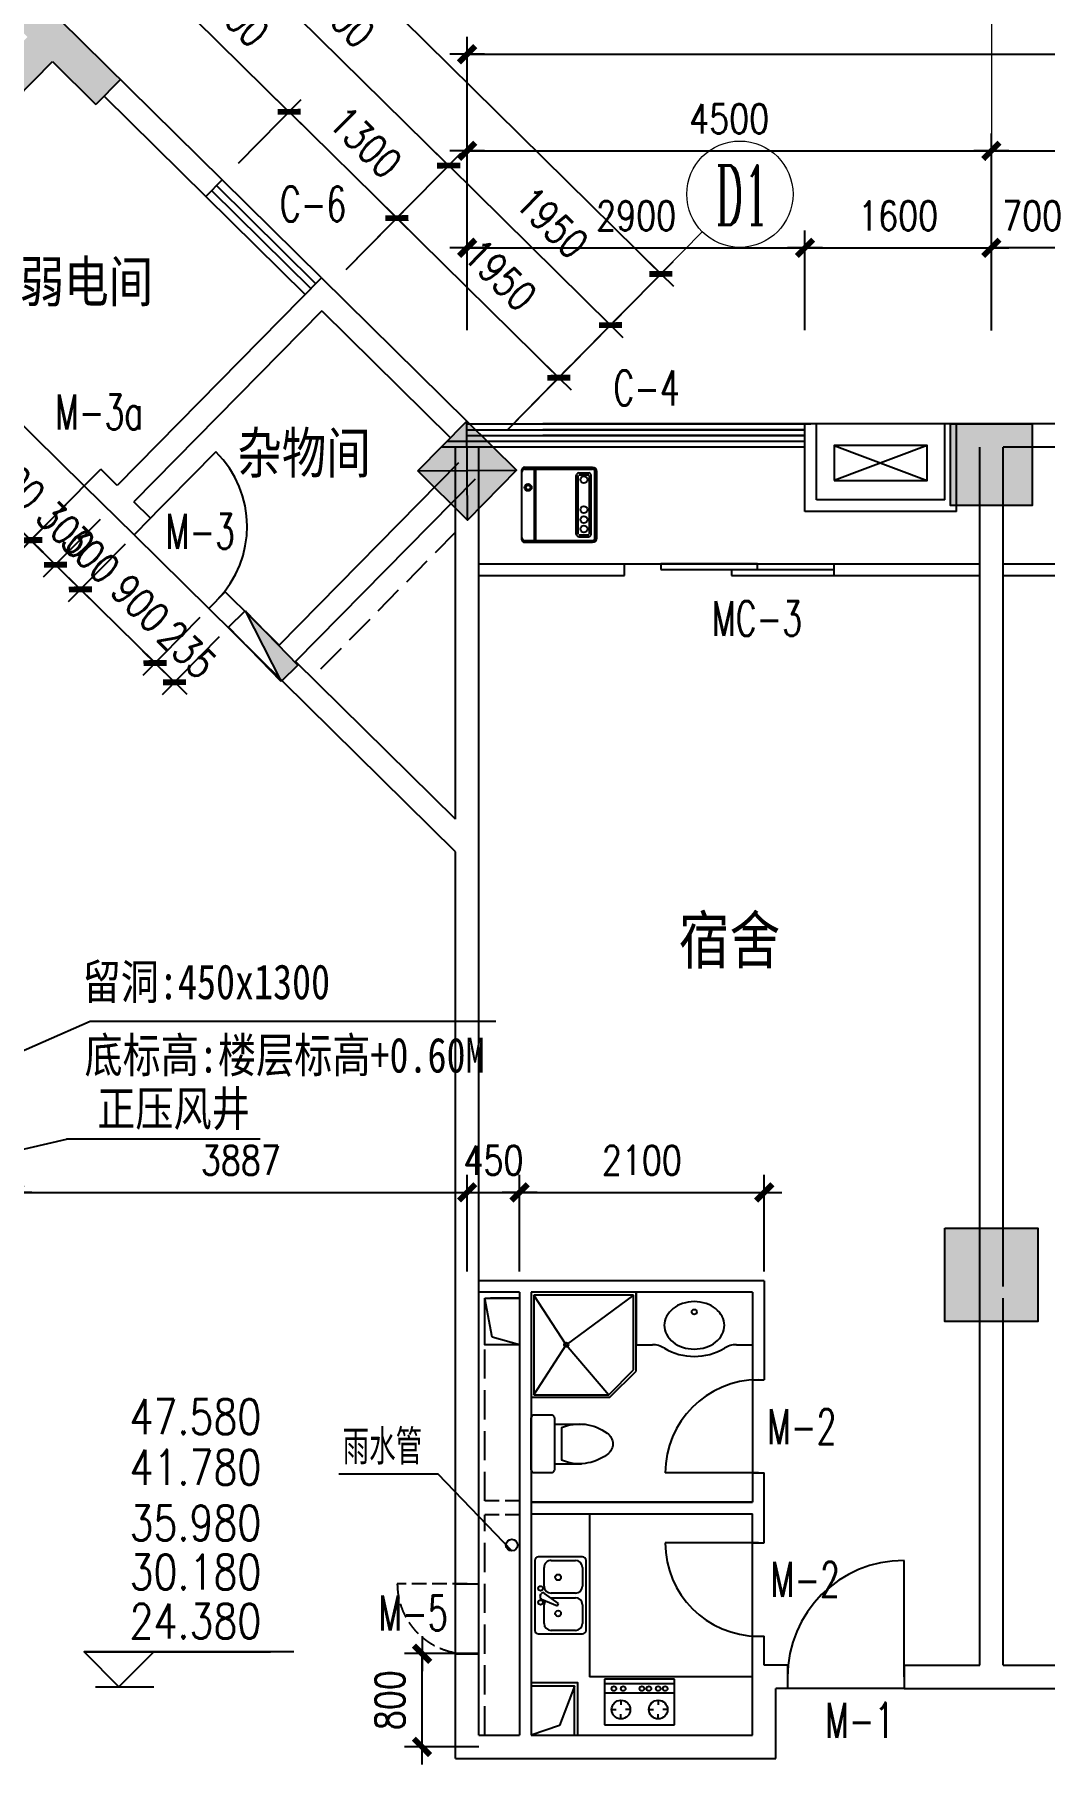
# Model space of a CAD drawing. Extents: x -357449 to -117302, y 127569 to 244935.
# Drawn here: x -326454 to -317784, y 183171 to 198011 of the extents above; entities that cross this region are included whole.
import ezdxf
from ezdxf.enums import TextEntityAlignment as Align

# ---------------------------------------------------------------- set-up
doc = ezdxf.new("R2010")
doc.units = 0
doc.header["$MEASUREMENT"] = 0
doc.linetypes.add('DASH', pattern=[0.35, 0.25, -0.1])
doc.layers.get('0').update_dxf_attribs({"linetype": 'CONTINUOUS'})
doc.layers.get('DEFPOINTS').update_dxf_attribs({"linetype": 'CONTINUOUS'})
for name, color, linetype in [('1', 8, 'CONTINUOUS'), ('2', 4, 'CONTINUOUS'), ('COLUMN', 4, 'CONTINUOUS'), ('DIM', 7, 'CONTINUOUS'), ('EQUIPMENT', 3, 'CONTINUOUS'), ('F', 31, 'CONTINUOUS'), ('JAJU', 8, 'CONTINUOUS'), ('WALL', 1, 'CONTINUOUS'), ('WINDOW', 4, 'CONTINUOUS'), ('WINDOWS', 4, 'CONTINUOUS'), ('剪力墙', 4, 'CONTINUOUS'), ('阳台', 4, 'CONTINUOUS')]:
    doc.layers.add(name, color=color, linetype=linetype)
doc.layers.add('AXIS', color=3, linetype='CONTINUOUS', lineweight=9)
doc.styles.add('_HZTXT', font='txt.shx', dxfattribs={"bigfont": 'fs.shx'})
doc.styles.add('CHINA', font='SimSun.ttf', dxfattribs={"width": 0.85, "height": 150})
doc.styles.add('COMPLEX', font='COMPLEX.shx')
doc.styles.add('DIM_FONT', font='SIMPLEX.shx', dxfattribs={"width": 0.8})
doc.styles.add('FS', font='txt.shx', dxfattribs={"width": 0.66, "height": 150, "bigfont": 'fs.shx'})
doc.styles.add('H1', font='SimSun.ttf')
doc.styles.get("Standard").update_dxf_attribs({"font": 'txt.shx', "width": 0.8, "height": 525, "bigfont": 'h1.shx'})
doc.dimstyles.new('DIMN-200', dxfattribs={"dimtxt": 300, "dimasz": 1, "dimexe": 250, "dimexo": 0, "dimgap": 150, "dimtad": 1, "dimdec": 0, "dimdsep": 46, "dimtxsty": 'DIM_FONT', "dimblk": '_DIMX', "dimcen": 2.5, "dimclrd": 256, "dimclre": 256, "dimclrt": 4, "dimadec": 0, "dimazin": 0, "dimtfac": 1, "dimtdec": 0, "dimtix": 1, "dimtmove": 2, "dimatfit": 3, "dimldrblk": '_DIMX', "dimfxl": 0, "dimtolj": 1, "dimtzin": 0, "dimarcsym": 0})
doc.dimstyles.get("Standard").update_dxf_attribs({"dimtxt": 375, "dimasz": 1, "dimexe": 150, "dimexo": 0, "dimgap": 200, "dimtad": 1, "dimdec": 0, "dimzin": 0, "dimdsep": 46, "dimtxsty": 'DIM_FONT', "dimblk1": '_DIMX', "dimblk2": '_DIMX', "dimsah": 1, "dimcen": 200, "dimclrd": 256, "dimclre": 256, "dimclrt": 4, "dimadec": 0, "dimazin": 0, "dimtfac": 1, "dimtdec": 0, "dimtix": 1, "dimtmove": 2, "dimatfit": 3, "dimldrblk": '_DIMX', "dimfxl": 0, "dimtolj": 1, "dimtzin": 0, "dimarcsym": 0})

# ---------------------------------------------------------------- blocks, each defined once
blk = doc.blocks.new('_DIMX')
blk.add_line((-150, 0), (150, 0))
at = {"const_width": 50}
blk.add_lwpolyline([(-70, -70), (70, 70)], dxfattribs=at)
blk = doc.blocks.new('*D1175')
at = {"linetype": 'ByBlock'}
for p, q in [((-303421, 236808), (-302881, 237356)), ((-301634, 235916), (-302986, 237248)), ((-302068, 235475), (-301528, 236022))]:
    blk.add_line(p, q, dxfattribs=at)
at = {"layer": 'DEFPOINTS', "color": 0, "linetype": 'ByBlock'}
for p in [(-302987, 237249), (-303421, 236808), (-302068, 235475)]:
    blk.add_point(p, dxfattribs=at)
at = {"linetype": 'ByBlock'}
for p, rotation in [((-302987, 237249), 135.4212849043512), ((-301633, 235915), 315.4212849043512)]:
    blk.add_blockref('_DIMX', p, dxfattribs=dict(at, rotation=rotation))
at = {"color": 4, "linetype": 'ByBlock', "insert": (-302117, 236778), "char_height": 250, "attachment_point": 5, "rotation": 315.4213, "style": 'DIM_FONT'}
blk.add_mtext('\\A1;1900', dxfattribs=at)
blk = doc.blocks.new('*D1084')
at = {"linetype": 'ByBlock'}
for p, q in [((-302400, 231576), (-302889, 231079)), ((-302233, 231411), (-302722, 230914)), ((-302784, 231187), (-302785, 231188)), ((-302784, 231186), (-302616, 231021)), ((-302616, 231021), (-302615, 231020))]:
    blk.add_line(p, q, dxfattribs=at)
at = {"layer": 'DEFPOINTS', "color": 0, "linetype": 'ByBlock'}
for p in [(-302400, 231576), (-302233, 231411), (-302616, 231021)]:
    blk.add_point(p, dxfattribs=at)
at = {"linetype": 'ByBlock'}
for p, rotation in [((-302784, 231186), 315.4212849048913), ((-302616, 231021), 135.4212849048913)]:
    blk.add_blockref('_DIMX', p, dxfattribs=dict(at, rotation=rotation))
at = {"color": 4, "linetype": 'ByBlock', "insert": (-302507, 231300), "char_height": 250, "attachment_point": 5, "rotation": 315.4213, "style": 'DIM_FONT'}
blk.add_mtext('\\A1;235', dxfattribs=at)
blk = doc.blocks.new('*D1070')
at = {"linetype": 'ByBlock'}
for p, q in [((-303041, 232207), (-303530, 231711)), ((-303424, 231817), (-302784, 231187)), ((-302400, 231576), (-302889, 231079))]:
    blk.add_line(p, q, dxfattribs=at)
at = {"layer": 'DEFPOINTS', "color": 0, "linetype": 'ByBlock'}
for p in [(-303041, 232207), (-302400, 231576), (-302784, 231186)]:
    blk.add_point(p, dxfattribs=at)
at = {"linetype": 'ByBlock'}
for p, rotation in [((-303425, 231818), 135.4212849000357), ((-302784, 231186), 315.4212849000357)]:
    blk.add_blockref('_DIMX', p, dxfattribs=dict(at, rotation=rotation))
at = {"color": 4, "linetype": 'ByBlock', "insert": (-302911, 231698), "char_height": 250, "attachment_point": 5, "rotation": 315.4213, "style": 'DIM_FONT'}
blk.add_mtext('\\A1;900', dxfattribs=at)
blk = doc.blocks.new('*D1023')
at = {"linetype": 'ByBlock'}
for p, q in [((-303421, 236808), (-302437, 237806)), ((-300264, 235454), (-302542, 237699)), ((-301142, 234562), (-300158, 235560))]:
    blk.add_line(p, q, dxfattribs=at)
at = {"layer": 'DEFPOINTS', "color": 0, "linetype": 'ByBlock'}
for p in [(-302543, 237700), (-303421, 236808), (-301142, 234562)]:
    blk.add_point(p, dxfattribs=at)
at = {"linetype": 'ByBlock'}
for p, rotation in [((-302543, 237700), 135.4212849037997), ((-300263, 235454), 315.4212849037997)]:
    blk.add_blockref('_DIMX', p, dxfattribs=dict(at, rotation=rotation))
at = {"color": 4, "linetype": 'ByBlock', "insert": (-301210, 236772), "char_height": 250, "attachment_point": 5, "rotation": 315.4213, "style": 'DIM_FONT'}
blk.add_mtext('\\A1;3200', dxfattribs=at)
blk = doc.blocks.new('*D1018')
at = {"linetype": 'ByBlock'}
for p, q in [((-303991, 226285), (-303991, 226795)), ((-300104, 225965), (-300104, 226795)), ((-303990, 226645), (-300105, 226645))]:
    blk.add_line(p, q, dxfattribs=at)
at = {"layer": 'DEFPOINTS', "color": 0, "linetype": 'ByBlock'}
for p in [(-300104, 226645), (-303991, 226285), (-300104, 225965)]:
    blk.add_point(p, dxfattribs=at)
at = {"linetype": 'ByBlock', "rotation": 180}
blk.add_blockref('_DIMX', (-303991, 226645), dxfattribs=at)
at = {"linetype": 'ByBlock'}
blk.add_blockref('_DIMX', (-300104, 226645), dxfattribs=at)
at = {"color": 4, "linetype": 'ByBlock', "insert": (-302047, 226920), "char_height": 250, "attachment_point": 5, "style": 'DIM_FONT'}
blk.add_mtext('\\A1;3887', dxfattribs=at)
blk = doc.blocks.new('*D1016')
at = {"linetype": 'ByBlock'}
for p, q in [((-307374, 240704), (-305958, 242141)), ((-298442, 234525), (-306062, 242034)), ((-299753, 233193), (-298336, 234631))]:
    blk.add_line(p, q, dxfattribs=at)
at = {"layer": 'DEFPOINTS', "color": 0, "linetype": 'ByBlock'}
for p in [(-306063, 242035), (-307374, 240704), (-299753, 233193)]:
    blk.add_point(p, dxfattribs=at)
at = {"linetype": 'ByBlock'}
for p, rotation in [((-306063, 242035), 135.4212849043528), ((-298441, 234524), 315.4212849043528)]:
    blk.add_blockref('_DIMX', p, dxfattribs=dict(at, rotation=rotation))
at = {"color": 4, "linetype": 'ByBlock', "insert": (-302059, 238475), "char_height": 250, "attachment_point": 5, "rotation": 315.4213, "style": 'DIM_FONT'}
blk.add_mtext('\\A1;10700', dxfattribs=at)
blk = doc.blocks.new('*D1069')
at = {"linetype": 'ByBlock'}
for p, q in [((-303468, 232628), (-303957, 232132)), ((-303255, 232418), (-303744, 231922)), ((-303853, 232240), (-303854, 232241)), ((-303852, 232239), (-303638, 232029)), ((-303638, 232028), (-303637, 232027))]:
    blk.add_line(p, q, dxfattribs=at)
at = {"layer": 'DEFPOINTS', "color": 0, "linetype": 'ByBlock'}
for p in [(-303468, 232628), (-303255, 232418), (-303638, 232029)]:
    blk.add_point(p, dxfattribs=at)
at = {"linetype": 'ByBlock'}
for p, rotation in [((-303852, 232239), 315.4212849012927), ((-303638, 232029), 135.4212849012927)]:
    blk.add_blockref('_DIMX', p, dxfattribs=dict(at, rotation=rotation))
at = {"color": 4, "linetype": 'ByBlock', "insert": (-303552, 232330), "char_height": 250, "attachment_point": 5, "rotation": 315.4213, "style": 'DIM_FONT'}
blk.add_mtext('\\A1;300', dxfattribs=at)
blk = doc.blocks.new('*D1068')
at = {"linetype": 'ByBlock'}
for p, q in [((-303255, 232418), (-303744, 231922)), ((-303041, 232207), (-303530, 231711)), ((-303639, 232029), (-303640, 232030)), ((-303638, 232029), (-303425, 231818)), ((-303424, 231817), (-303423, 231817))]:
    blk.add_line(p, q, dxfattribs=at)
at = {"layer": 'DEFPOINTS', "color": 0, "linetype": 'ByBlock'}
for p in [(-303255, 232418), (-303041, 232207), (-303425, 231818)]:
    blk.add_point(p, dxfattribs=at)
at = {"linetype": 'ByBlock'}
for p, rotation in [((-303638, 232029), 315.4212848957739), ((-303425, 231818), 135.4212848957739)]:
    blk.add_blockref('_DIMX', p, dxfattribs=dict(at, rotation=rotation))
at = {"color": 4, "linetype": 'ByBlock', "insert": (-303339, 232119), "char_height": 250, "attachment_point": 5, "rotation": 315.4213, "style": 'DIM_FONT'}
blk.add_mtext('\\A1;300', dxfattribs=at)
blk = doc.blocks.new('*D1067')
at = {"linetype": 'ByBlock'}
for p, q in [((-304110, 233260), (-304597, 232765)), ((-304491, 232872), (-303851, 232241)), ((-303468, 232628), (-303956, 232134))]:
    blk.add_line(p, q, dxfattribs=at)
at = {"layer": 'DEFPOINTS', "color": 0, "linetype": 'ByBlock'}
for p in [(-304110, 233260), (-303468, 232628), (-303851, 232241)]:
    blk.add_point(p, dxfattribs=at)
at = {"linetype": 'ByBlock'}
for p, rotation in [((-304492, 232872), 135.4212848961943), ((-303851, 232241), 315.4212848961943)]:
    blk.add_blockref('_DIMX', p, dxfattribs=dict(at, rotation=rotation))
at = {"color": 4, "linetype": 'ByBlock', "insert": (-303978, 232752), "char_height": 250, "attachment_point": 5, "rotation": 315.4213, "style": 'DIM_FONT'}
blk.add_mtext('\\A1;900', dxfattribs=at)
blk = doc.blocks.new('A$C58910DAE')
for p, q in [((0, 600), (0, 0)), ((390, 600), (0, 600)), ((270, 0), (270, 600)), ((350, 0), (350, 600)), ((390, 0), (390, 600)), ((50, 460), (90, 460)), ((130, 540), (130, 500)), ((210, 460), (170, 460)), ((130, 380), (130, 420)), ((130, 220), (130, 180)), ((0, 0), (390, 0)), ((50, 140), (90, 140)), ((130, 60), (130, 100)), ((210, 140), (170, 140))]:
    blk.add_line(p, q)
for centre, radius in [((130, 460), 80), ((310, 520), 20), ((310, 440), 20), ((310, 280), 20), ((130, 140), 80), ((310, 220), 20), ((310, 140), 20), ((310, 80), 20)]:
    blk.add_circle(centre, radius)
blk = doc.blocks.new('*D1011')
at = {"linetype": 'ByBlock'}
for p, q in [((-300104, 234042), (-300104, 236559)), ((-251004, 234039), (-251004, 236559)), ((-300103, 236409), (-251005, 236409))]:
    blk.add_line(p, q, dxfattribs=at)
at = {"layer": 'DEFPOINTS', "color": 0, "linetype": 'ByBlock'}
for p in [(-251004, 236409), (-300104, 234042), (-251004, 234039)]:
    blk.add_point(p, dxfattribs=at)
at = {"linetype": 'ByBlock', "rotation": 180}
blk.add_blockref('_DIMX', (-300104, 236409), dxfattribs=at)
at = {"linetype": 'ByBlock'}
blk.add_blockref('_DIMX', (-251004, 236409), dxfattribs=at)
at = {"color": 4, "linetype": 'ByBlock', "insert": (-275554, 236684), "char_height": 250, "attachment_point": 5, "style": 'DIM_FONT'}
blk.add_mtext('\\A1;49100', dxfattribs=at)
blk = doc.blocks.new('*D1174')
at = {"linetype": 'ByBlock'}
for p, q in [((-302068, 235475), (-301528, 236022)), ((-300708, 235004), (-301633, 235915)), ((-301142, 234562), (-300602, 235110))]:
    blk.add_line(p, q, dxfattribs=at)
at = {"layer": 'DEFPOINTS', "color": 0, "linetype": 'ByBlock'}
for p in [(-301633, 235915), (-302068, 235475), (-301142, 234562)]:
    blk.add_point(p, dxfattribs=at)
at = {"linetype": 'ByBlock'}
for p, rotation in [((-301633, 235915), 135.4212849043498), ((-300707, 235003), 315.4212849043498)]:
    blk.add_blockref('_DIMX', p, dxfattribs=dict(at, rotation=rotation))
at = {"color": 4, "linetype": 'ByBlock', "insert": (-300977, 235655), "char_height": 250, "attachment_point": 5, "rotation": 315.4213, "style": 'DIM_FONT'}
blk.add_mtext('\\A1;1300', dxfattribs=at)
blk = doc.blocks.new('*D1113')
at = {"linetype": 'ByBlock'}
for p, q in [((-295604, 234042), (-295604, 235730)), ((-291104, 234042), (-291104, 235730)), ((-295603, 235580), (-291105, 235580))]:
    blk.add_line(p, q, dxfattribs=at)
at = {"layer": 'DEFPOINTS', "color": 0, "linetype": 'ByBlock'}
for p in [(-291104, 235580), (-295604, 234042), (-291104, 234042)]:
    blk.add_point(p, dxfattribs=at)
at = {"linetype": 'ByBlock', "rotation": 180}
blk.add_blockref('_DIMX', (-295604, 235580), dxfattribs=at)
at = {"linetype": 'ByBlock'}
blk.add_blockref('_DIMX', (-291104, 235580), dxfattribs=at)
at = {"color": 4, "linetype": 'ByBlock', "insert": (-293354, 235855), "char_height": 250, "attachment_point": 5, "style": 'DIM_FONT'}
blk.add_mtext('\\A1;4500', dxfattribs=at)
blk = doc.blocks.new('*D1025')
at = {"linetype": 'ByBlock'}
for p, q in [((-300104, 234129), (-300104, 235730)), ((-295604, 234039), (-295604, 235730)), ((-300103, 235580), (-295605, 235580))]:
    blk.add_line(p, q, dxfattribs=at)
at = {"layer": 'DEFPOINTS', "color": 0, "linetype": 'ByBlock'}
for p in [(-295604, 235580), (-300104, 234129), (-295604, 234039)]:
    blk.add_point(p, dxfattribs=at)
at = {"linetype": 'ByBlock', "rotation": 180}
blk.add_blockref('_DIMX', (-300104, 235580), dxfattribs=at)
at = {"linetype": 'ByBlock'}
blk.add_blockref('_DIMX', (-295604, 235580), dxfattribs=at)
at = {"color": 4, "linetype": 'ByBlock', "insert": (-297854, 235855), "char_height": 250, "attachment_point": 5, "style": 'DIM_FONT'}
blk.add_mtext('\\A1;4500', dxfattribs=at)
blk = doc.blocks.new('*D1020')
at = {"linetype": 'ByBlock'}
for p, q in [((-301142, 234562), (-300158, 235560)), ((-300263, 235453), (-298875, 234086)), ((-299753, 233193), (-298769, 234192))]:
    blk.add_line(p, q, dxfattribs=at)
at = {"layer": 'DEFPOINTS', "color": 0, "linetype": 'ByBlock'}
for p in [(-301142, 234562), (-298874, 234085), (-299753, 233193)]:
    blk.add_point(p, dxfattribs=at)
at = {"linetype": 'ByBlock'}
for p, rotation in [((-300263, 235454), 135.4212849052636), ((-298874, 234085), 315.4212849052636)]:
    blk.add_blockref('_DIMX', p, dxfattribs=dict(at, rotation=rotation))
at = {"color": 4, "linetype": 'ByBlock', "insert": (-299376, 234965), "char_height": 250, "attachment_point": 5, "rotation": 315.4213, "style": 'DIM_FONT'}
blk.add_mtext('\\A1;1950', dxfattribs=at)
blk = doc.blocks.new('*D1131')
at = {"linetype": 'ByBlock'}
for p, q in [((-299654, 225965), (-299654, 226795)), ((-297554, 225965), (-297554, 226795)), ((-299653, 226645), (-297555, 226645))]:
    blk.add_line(p, q, dxfattribs=at)
at = {"layer": 'DEFPOINTS', "color": 0, "linetype": 'ByBlock'}
for p in [(-297554, 226645), (-299654, 225965), (-297554, 225965)]:
    blk.add_point(p, dxfattribs=at)
at = {"linetype": 'ByBlock', "rotation": 180}
blk.add_blockref('_DIMX', (-299654, 226645), dxfattribs=at)
at = {"linetype": 'ByBlock'}
blk.add_blockref('_DIMX', (-297554, 226645), dxfattribs=at)
at = {"color": 4, "linetype": 'ByBlock', "insert": (-298604, 226920), "char_height": 250, "attachment_point": 5, "style": 'DIM_FONT'}
blk.add_mtext('\\A1;2100', dxfattribs=at)
blk = doc.blocks.new('A$C6F837C5C')
at = {"layer": '1'}
blk.add_lwpolyline([(259, 407, 0.078966), (157, 391, 0.088152), (76, 347, 0.105269), (19, 279, 0.121685), (0, 203, 0.121685), (19, 128, 0.105269), (76, 60, 0.088152), (157, 16, 0.078966), (259, 0, 0.078966), (360, 16, 0.088152), (441, 60, 0.105269), (498, 128, 0.121685), (517, 203, 0.121685), (498, 279, 0.105269), (441, 347, 0.088152), (360, 391, 0.078966)], format="xyb", close=True, dxfattribs=at)
blk.add_circle((259, 88), 22, dxfattribs=at)
blk = doc.blocks.new('*D1132')
at = {"linetype": 'ByBlock'}
for p, q in [((-300104, 225965), (-300104, 226795)), ((-299654, 225965), (-299654, 226795)), ((-300105, 226645), (-300106, 226645)), ((-300104, 226645), (-299654, 226645)), ((-299653, 226645), (-299652, 226645))]:
    blk.add_line(p, q, dxfattribs=at)
at = {"layer": 'DEFPOINTS', "color": 0, "linetype": 'ByBlock'}
for p in [(-299654, 226645), (-300104, 225965), (-299654, 225965)]:
    blk.add_point(p, dxfattribs=at)
at = {"linetype": 'ByBlock'}
blk.add_blockref('_DIMX', (-300104, 226645), dxfattribs=at)
at = {"linetype": 'ByBlock', "rotation": 180}
blk.add_blockref('_DIMX', (-299654, 226645), dxfattribs=at)
at = {"color": 4, "linetype": 'ByBlock', "insert": (-299879, 226920), "char_height": 250, "attachment_point": 5, "style": 'DIM_FONT'}
blk.add_mtext('\\A1;450', dxfattribs=at)
blk = doc.blocks.new('A$C13156595')
for p, q in [((900, 900), (0, 900)), ((0, 900), (0, 0)), ((900, 225), (900, 900)), ((877, 877), (22, 877)), ((22, 877), (22, 22)), ((300, 450), (22, 877)), ((877, 877), (300, 450)), ((877, 234), (877, 877)), ((22, 22), (300, 450)), ((300, 450), (666, 22)), ((666, 22), (877, 234)), ((675, 0), (900, 225)), ((0, 0), (675, 0)), ((22, 22), (666, 22))]:
    blk.add_line(p, q)
blk.add_circle((300, 450), 18.7)
blk = doc.blocks.new('A$C571F03B5')
for p, q in [((0, 470), (0, 30)), ((170, 500), (30, 500)), ((200, 30), (200, 470)), ((200, 420), (430, 420)), ((260, 110), (260, 390)), ((30, 0), (170, 0)), ((200, 80), (430, 80))]:
    blk.add_line(p, q)
for centre, radius, start, end in [((30, 470), 30, 90, 180), ((170, 470), 30, 0, 90), ((413, 23), 398, 53.3619, 112.5495), ((590, 250), 110, 303.4509, 56.5491), ((413, 477), 398, 247.4505, 306.6381), ((30, 30), 30, 180, 270), ((170, 30), 30, 270, 0)]:
    blk.add_arc(centre, radius, start, end)
at = {"style": 'DIM_FONT', "text_generation_flag": 4, "width": 0.8, "flags": 9}
for tag in ['YSIZE', 'XSIZE']:
    blk.add_attdef(tag, (0, 250), '', height=0.5, rotation=90, dxfattribs=at)
blk = doc.blocks.new('A$C54757736')
for p, q in [((0, 410), (0, 30)), ((630, 440), (30, 440)), ((30, 90), (30, 300)), ((90, 360), (250, 360)), ((299, 382), (241, 246)), ((259, 236), (347, 355)), ((310, 299), (310, 90)), ((328, 393), (342, 385)), ((350, 90), (350, 300)), ((410, 360), (570, 360)), ((630, 300), (630, 90)), ((660, 30), (660, 410)), ((241, 246), (259, 236)), ((250, 30), (90, 30)), ((570, 30), (410, 30)), ((30, 0), (630, 0))]:
    blk.add_line(p, q)
for centre, radius in [((270, 390), 20), ((390, 390), 20), ((175, 240), 25), ((485, 240), 25)]:
    blk.add_circle(centre, radius)
for centre, radius, start, end in [((30, 410), 30, 90, 180), ((90, 300), 60, 90, 180), ((250, 300), 60, 56.607, 90), ((318, 375), 20, 60, 159.4623), ((332, 367), 20, 320.5377, 60), ((410, 300), 60, 90, 180), ((570, 300), 60, 360, 90), ((630, 410), 30, 360, 90), ((30, 30), 30, 180, 270), ((90, 90), 60, 180, 270), ((250, 90), 60, 270, 360), ((410, 90), 60, 180, 270), ((570, 90), 60, 270, 360), ((630, 30), 30, 270, 360)]:
    blk.add_arc(centre, radius, start, end)
blk = doc.blocks.new('*D1026')
at = {"linetype": 'ByBlock'}
for p, q in [((-300104, 234042), (-300104, 234898)), ((-297204, 234042), (-297204, 234898)), ((-300103, 234748), (-297205, 234748))]:
    blk.add_line(p, q, dxfattribs=at)
at = {"layer": 'DEFPOINTS', "color": 0, "linetype": 'ByBlock'}
for p in [(-297204, 234748), (-300104, 234042), (-297204, 234042)]:
    blk.add_point(p, dxfattribs=at)
at = {"linetype": 'ByBlock', "rotation": 180}
blk.add_blockref('_DIMX', (-300104, 234748), dxfattribs=at)
at = {"linetype": 'ByBlock'}
blk.add_blockref('_DIMX', (-297204, 234748), dxfattribs=at)
at = {"color": 4, "linetype": 'ByBlock', "insert": (-298654, 235023), "char_height": 250, "attachment_point": 5, "style": 'DIM_FONT'}
blk.add_mtext('\\A1;2900', dxfattribs=at)
blk = doc.blocks.new('A$C5E2968BE')
for p, q in [((0, 606), (0, 38)), ((16, 606), (16, 38)), ((622, 643), (38, 643)), ((622, 627), (38, 627)), ((155, 595), (70, 595)), ((525, 627), (525, 16)), ((536, 627), (536, 16)), ((643, 622), (643, 21)), ((48, 573), (48, 70)), ((64, 573), (64, 70)), ((155, 579), (70, 579)), ((161, 573), (161, 70)), ((177, 573), (177, 70)), ((622, 16), (38, 16)), ((622, 0), (38, 0)), ((155, 64), (70, 64)), ((155, 48), (70, 48))]:
    blk.add_line(p, q)
for centre, radius in [((111, 529), 30), ((111, 449), 30), ((111, 364), 30), ((590, 173), 30), ((590, 173), 19.3), ((111, 106), 30)]:
    blk.add_circle(centre, radius)
for centre, radius, start, end in [((38, 606), 37.5, 90, 180), ((38, 606), 21.4, 90, 180), ((70, 573), 21.4, 90, 180), ((155, 573), 21.4, 0, 90), ((622, 622), 21.4, 0, 90), ((622, 606), 21.4, 0, 90), ((38, 38), 37.5, 180, 270), ((38, 38), 21.4, 180, 270), ((70, 70), 21.4, 180, 270), ((155, 70), 21.4, 270, 0), ((622, 38), 21.4, 270, 0), ((622, 21), 21.4, 270, 0)]:
    blk.add_arc(centre, radius, start, end)
blk = doc.blocks.new('*D1019')
at = {"linetype": 'ByBlock'}
for p, q in [((-301142, 234562), (-300602, 235110)), ((-299319, 233635), (-300707, 235002)), ((-299753, 233193), (-299213, 233741))]:
    blk.add_line(p, q, dxfattribs=at)
at = {"layer": 'DEFPOINTS', "color": 0, "linetype": 'ByBlock'}
for p in [(-300707, 235003), (-301142, 234562), (-299753, 233193)]:
    blk.add_point(p, dxfattribs=at)
at = {"linetype": 'ByBlock'}
for p, rotation in [((-300707, 235003), 135.4212849047218), ((-299318, 233634), 315.4212849047218)]:
    blk.add_blockref('_DIMX', p, dxfattribs=dict(at, rotation=rotation))
at = {"color": 4, "linetype": 'ByBlock', "insert": (-299820, 234515), "char_height": 250, "attachment_point": 5, "rotation": 315.4213, "style": 'DIM_FONT'}
blk.add_mtext('\\A1;1950', dxfattribs=at)
blk = doc.blocks.new('*D1027')
at = {"linetype": 'ByBlock'}
for p, q in [((-295604, 234042), (-295604, 234898)), ((-294904, 234042), (-294904, 234898)), ((-295605, 234748), (-295606, 234748)), ((-294904, 234748), (-295604, 234748)), ((-294903, 234748), (-294902, 234748))]:
    blk.add_line(p, q, dxfattribs=at)
at = {"layer": 'DEFPOINTS', "color": 0, "linetype": 'ByBlock'}
for p in [(-295604, 234748), (-295604, 234042), (-294904, 234042)]:
    blk.add_point(p, dxfattribs=at)
at = {"linetype": 'ByBlock'}
blk.add_blockref('_DIMX', (-295604, 234748), dxfattribs=at)
at = {"linetype": 'ByBlock', "rotation": 180}
blk.add_blockref('_DIMX', (-294904, 234748), dxfattribs=at)
at = {"color": 4, "linetype": 'ByBlock', "insert": (-295254, 235023), "char_height": 250, "attachment_point": 5, "style": 'DIM_FONT'}
blk.add_mtext('\\A1;700', dxfattribs=at)
blk = doc.blocks.new('*D1024')
at = {"linetype": 'ByBlock'}
for p, q in [((-297204, 234042), (-297204, 234898)), ((-295604, 234042), (-295604, 234898)), ((-297203, 234748), (-295605, 234748))]:
    blk.add_line(p, q, dxfattribs=at)
at = {"layer": 'DEFPOINTS', "color": 0, "linetype": 'ByBlock'}
for p in [(-295604, 234748), (-297204, 234042), (-295604, 234042)]:
    blk.add_point(p, dxfattribs=at)
at = {"linetype": 'ByBlock', "rotation": 180}
blk.add_blockref('_DIMX', (-297204, 234748), dxfattribs=at)
at = {"linetype": 'ByBlock'}
blk.add_blockref('_DIMX', (-295604, 234748), dxfattribs=at)
at = {"color": 4, "linetype": 'ByBlock', "insert": (-296404, 235023), "char_height": 250, "attachment_point": 5, "style": 'DIM_FONT'}
blk.add_mtext('\\A1;1600', dxfattribs=at)
blk = doc.blocks.new('A$C7A4B52A7')
at = {"layer": '1'}
for p, q in [((6379, 13133), (6523, 13272)), ((6523, 13272), (6976, 12806)), ((6523, 13272), (6832, 12666)), ((6832, 12666), (6379, 13133)), ((6976, 12806), (6832, 12666))]:
    blk.add_line(p, q, dxfattribs=at)
blk.add_solid([(6524, 13269), (6974, 12806), (6832, 12671)], dxfattribs=at)
blk = doc.blocks.new('*D1252')
at = {"linetype": 'ByBlock'}
for p, q in [((-311216, 222292), (-311854, 222292)), ((-311704, 222293), (-311704, 222294)), ((-311704, 221492), (-311704, 222292)), ((-311216, 221492), (-311854, 221492)), ((-311704, 221491), (-311704, 221490))]:
    blk.add_line(p, q, dxfattribs=at)
at = {"layer": 'DEFPOINTS', "color": 0, "linetype": 'ByBlock'}
for p in [(-311704, 222292), (-311216, 222292), (-311216, 221492)]:
    blk.add_point(p, dxfattribs=at)
at = {"linetype": 'ByBlock'}
for p, rotation in [((-311704, 222292), 270), ((-311704, 221492), 90)]:
    blk.add_blockref('_DIMX', p, dxfattribs=dict(at, rotation=rotation))
at = {"color": 4, "linetype": 'ByBlock', "insert": (-311979, 221892), "char_height": 250, "attachment_point": 5, "rotation": 90, "style": 'DIM_FONT'}
blk.add_mtext('\\A1;800', dxfattribs=at)

msp = doc.modelspace()

# ---------------------------------------------------------------- hatches: boundary and pattern name
at = {"layer": 'COLUMN'}
for points in [[(-326300.79, 197780.49), (-325926.84, 197411.99), (-325716.28, 197625.68), (-326677.86, 198573.23), (-326888.43, 198359.54), (-326514.48, 197991.05), (-327707.69, 196780.16), (-327494, 196569.6)], [(-322742.48, 194695.3), (-323163.61, 194267.92), (-322736.24, 193846.79), (-322315.11, 194274.16)], [(-318639.36, 186971.04), (-317839.36, 186971.04), (-317839.36, 187771.04), (-318639.36, 187771.04)]]:
    msp.add_hatch(color=256, dxfattribs=at).paths.add_polyline_path(points)
h = msp.add_hatch(color=256, dxfattribs=at)
h.paths.add_polyline_path([(-318239.36, 194671.04), (-318589.36, 194671.04), (-318589.36, 194321.04), (-318239.36, 194321.04)])
h.paths.add_polyline_path([(-317889.36, 194671.04), (-318239.36, 194671.04), (-318239.36, 194321.04), (-317889.36, 194321.04)])
h.paths.add_polyline_path([(-318239.36, 194321.04), (-318589.36, 194321.04), (-318589.36, 193971.04), (-318239.36, 193971.04)])
h.paths.add_polyline_path([(-317889.36, 194321.04), (-318239.36, 194321.04), (-318239.36, 193971.04), (-317889.36, 193971.04)])

# ---------------------------------------------------------------- linework, layer by layer
at = {"layer": '1'}
for p, q in [((-319589.36, 194486.94), (-318789.36, 194186.94)), ((-318789.36, 194486.94), (-319589.36, 194186.94)), ((-321289.36, 187221.04), (-321289.36, 186771.04)), ((-321289.36, 186771.04), (-321149.91, 186771.04)), ((-320428.8, 186771.04), (-320289.36, 186771.04)), ((-321689.36, 185321.04), (-321689.36, 183921.04)), ((-322839.36, 184721.04), (-322639.36, 184721.04)), ((-322839.36, 184121.04), (-322639.36, 184121.04)), ((-320289.36, 183921.04), (-321689.36, 183921.04)), ((-321819.36, 183841.04), (-321947.2, 183505.49)), ((-321947.2, 183505.49), (-322189.36, 183421.04))]:
    msp.add_line(p, q, dxfattribs=at)
msp.add_lwpolyline([(-319589.36, 194186.94), (-318789.36, 194186.94), (-318789.36, 194486.94), (-319589.36, 194486.94)], close=True, dxfattribs=at)
for points in [[(-321789.36, 183421.04), (-321789.36, 183421.04), (-321789.36, 183871.04), (-322189.36, 183871.04)], [(-321819.36, 183421.04), (-321819.36, 183841.04), (-322189.36, 183841.04)]]:
    msp.add_lwpolyline(points, dxfattribs=at)
for centre, radius, start, end in [((-321149.91, 186571.04), 200, 58.997281, 90), ((-320789.36, 187171.04), 500, 238.997281, 301.002719), ((-320428.8, 186571.04), 200, 90, 121.002719)]:
    msp.add_arc(centre, radius, start, end, dxfattribs=at)
at = {"layer": 'AXIS'}
for p, q in [((-318239.36, 198285.16), (-318239.36, 195472.92)), ((-322388.41, 194627.19), (-320720.76, 196319.55))]:
    msp.add_line(p, q, dxfattribs=at)
msp.add_circle((-320398.32, 196641.99), 456, dxfattribs=at)
at = {"layer": 'COLUMN'}
for p, q in [((-324897.28, 194431.96), (-325528.98, 193790.9)), ((-326588.05, 193570.97), (-325956.35, 194212.03)), ((-328520.05, 188433.46), (-325977, 189547.98)), ((-325977, 189547.98), (-322494.87, 189547.98))]:
    msp.add_line(p, q, dxfattribs=at)
msp.add_lwpolyline([(-323163.61, 194267.92), (-322742.48, 194695.3), (-322315.11, 194274.16), (-322736.24, 193846.79), (-323163.61, 194267.92)], dxfattribs=at)
for points in [[(-318589.36, 194671.04), (-317889.36, 194671.04), (-317889.36, 193971.04), (-318589.36, 193971.04)], [(-318639.36, 187771.04), (-317839.36, 187771.04), (-317839.36, 186971.04), (-318639.36, 186971.04)]]:
    msp.add_lwpolyline(points, close=True, dxfattribs=at)
msp.add_arc((-325528.98, 193790.9), 900, 315.421285, 45.421285, dxfattribs=at)
at = {"layer": 'DIM'}
msp.add_circle((-322356.33, 185052.45), 50, dxfattribs=at)
at = {"layer": 'JAJU', "color": 8}
for p, q in [((-319839.36, 194471.04), (-322963.46, 194471.04)), ((-319839.36, 194521.04), (-322914.19, 194521.04))]:
    msp.add_line(p, q, dxfattribs=at)
at = {"layer": 'WALL'}
for p, q in [((-330150.26, 201994.94), (-324843.72, 196765.87)), ((-327494, 196569.6), (-326300.79, 197780.49)), ((-326300.79, 197780.49), (-325926.84, 197411.99)), ((-325716.28, 197625.68), (-325926.84, 197411.99)), ((-325856.65, 197483.22), (-324984.1, 196623.41)), ((-324843.72, 196765.87), (-324984.1, 196623.41)), ((-323988.98, 195923.6), (-325743.7, 194142.88)), ((-323988.98, 195923.6), (-322742.48, 194695.3)), ((-323986.9, 195640.77), (-325601.24, 194002.51)), ((-323986.9, 195640.77), (-322882.86, 194552.84)), ((-319739.36, 194671.04), (-319839.36, 194671.04)), ((-319839.36, 193921.04), (-319839.36, 194671.04)), ((-319739.36, 194021.04), (-319739.36, 194671.04)), ((-317539.36, 194671.04), (-318639.36, 194671.04)), ((-318639.36, 194021.04), (-318639.36, 194671.04)), ((-318589.36, 194171.04), (-318589.36, 194671.04)), ((-318539.36, 193921.04), (-318539.36, 194671.04)), ((-322839.36, 191280.94), (-322839.36, 194471.04)), ((-322639.36, 184021.04), (-322639.36, 194471.04)), ((-322639.36, 187271.04), (-322639.36, 194471.04)), ((-318339.36, 184021.04), (-318339.36, 194471.04)), ((-318339.36, 184021.04), (-318339.36, 194471.04)), ((-318139.36, 187271.04), (-318139.36, 194471.04)), ((-318139.36, 187271.04), (-318139.36, 194471.04)), ((-317539.36, 194471.04), (-318139.36, 194471.04)), ((-326026.54, 194140.8), (-325886.16, 194283.26)), ((-325743.7, 194142.88), (-325886.16, 194283.26)), ((-324354.74, 192774.2), (-322810.59, 194341.23)), ((-325599.16, 193719.67), (-326026.54, 194140.8)), ((-324212.29, 192633.82), (-322668.13, 194200.85)), ((-325458.79, 193862.13), (-325601.24, 194002.51)), ((-318639.36, 194021.04), (-319739.36, 194021.04)), ((-325599.16, 193719.67), (-325458.79, 193862.13)), ((-318539.36, 193921.04), (-319839.36, 193921.04)), ((-324958.11, 193087.97), (-324817.73, 193230.43)), ((-324354.74, 192774.2), (-324817.73, 193230.43)), ((-322839.36, 191000.15), (-324958.11, 193087.97)), ((-322839.36, 191280.94), (-324212.29, 192633.82)), ((-322839.36, 183221.04), (-322839.36, 191000.15)), ((-320189.36, 187321.04), (-322639.36, 187321.04)), ((-320189.36, 187321.04), (-320189.36, 186471.04)), ((-322639.36, 185421.04), (-322639.36, 187221.04)), ((-322289.36, 187221.04), (-322639.36, 187221.04)), ((-322289.36, 187221.04), (-322289.36, 183421.04)), ((-322189.36, 187221.04), (-322189.36, 183421.04)), ((-320289.36, 187221.04), (-322189.36, 187221.04)), ((-320289.36, 187221.04), (-320289.36, 186471.04)), ((-318139.36, 184021.04), (-318139.36, 187171.04)), ((-320289.36, 186471.04), (-320189.36, 186471.04)), ((-320289.36, 185671.04), (-320289.36, 185421.04)), ((-320289.36, 185671.04), (-320189.36, 185671.04)), ((-320189.36, 185071.04), (-320189.36, 185671.04)), ((-322189.36, 185421.04), (-320289.36, 185421.04)), ((-320289.36, 185421.04), (-322189.36, 185421.04)), ((-322639.36, 183421.04), (-322639.36, 185321.04)), ((-322189.36, 185321.04), (-320289.36, 185321.04)), ((-320289.36, 185071.04), (-320289.36, 185321.04)), ((-320289.36, 185071.04), (-320189.36, 185071.04)), ((-320289.36, 183421.04), (-320289.36, 184271.04)), ((-320289.36, 184271.04), (-320189.36, 184271.04)), ((-320189.36, 184021.04), (-320189.36, 184271.04)), ((-319989.36, 184021.04), (-320189.36, 184021.04)), ((-319989.36, 184021.04), (-319989.36, 183821.04)), ((-318989.36, 184021.04), (-318989.36, 183821.04)), ((-318989.36, 184021.04), (-318339.36, 184021.04)), ((-318139.36, 184021.04), (-317489.36, 184021.04)), ((-320089.36, 183221.04), (-320089.36, 183821.04)), ((-319989.36, 183821.04), (-320089.36, 183821.04)), ((-318989.36, 183821.04), (-317489.36, 183821.04)), ((-322639.36, 183421.04), (-322289.36, 183421.04)), ((-322189.36, 183421.04), (-320289.36, 183421.04)), ((-322839.36, 183221.04), (-320089.36, 183221.04))]:
    msp.add_line(p, q, dxfattribs=at)
at = {"layer": 'WINDOW'}
for p, q in [((-324934.97, 196673.27), (-324080.23, 195831)), ((-324038.11, 195873.74), (-324892.86, 196716.01)), ((-323988.98, 195923.6), (-324843.72, 196765.87)), ((-324984.1, 196623.41), (-324129.36, 195781.14)), ((-326026.54, 194140.8), (-326667.6, 194772.5)), ((-325599.16, 193719.67), (-324958.11, 193087.97)), ((-321389.36, 193471.04), (-319589.36, 193471.04)), ((-322987.6, 185662.21), (-323840.18, 185662.21)), ((-322356.33, 185002.45), (-322987.6, 185662.21))]:
    msp.add_line(p, q, dxfattribs=at)
at = {"layer": 'WINDOWS'}
for p, q in [((-322745.88, 194671.04), (-319789.36, 194671.04)), ((-322745.88, 194621.04), (-319839.36, 194621.04)), ((-322745.88, 194571.04), (-319839.36, 194571.04)), ((-322736.24, 193846.79), (-322742.48, 194695.3)), ((-319839.36, 194671.04), (-322089.36, 194671.04)), ((-319839.36, 194621.04), (-322089.36, 194621.04)), ((-319839.36, 194571.04), (-322089.36, 194571.04)), ((-318639.36, 194671.04), (-319739.36, 194671.04)), ((-323163.61, 194267.92), (-322315.11, 194274.16)), ((-322639.36, 193471.04), (-321389.36, 193471.04)), ((-322639.36, 193371.04), (-321389.36, 193371.04)), ((-321389.36, 193371.04), (-321389.36, 193471.04)), ((-319589.36, 193371.04), (-319589.36, 193471.04)), ((-319589.36, 193471.04), (-318339.36, 193471.04)), ((-319589.36, 193371.04), (-318339.36, 193371.04)), ((-318139.36, 193471.04), (-316889.36, 193471.04)), ((-318139.36, 193371.04), (-316889.36, 193371.04)), ((-327569.76, 188214.81), (-326178.62, 188535.98)), ((-324517.88, 188535.98), (-326178.62, 188535.98)), ((-322526.26, 186836.76), (-322589.36, 187171.04)), ((-322289.36, 186771.04), (-322526.26, 186836.76)), ((-320289.36, 186471.04), (-320289.36, 185671.04)), ((-320239.36, 185671.04), (-321039.36, 185671.04)), ((-320239.36, 185071.04), (-321039.36, 185071.04)), ((-320289.36, 184271.04), (-320289.36, 185071.04)), ((-318989.36, 183921.04), (-318989.36, 184921.04)), ((-318989.36, 183821.04), (-319989.36, 183821.04))]:
    msp.add_line(p, q, dxfattribs=at)
for points in [[(-321077.03, 193422.31), (-320246.9, 193422.31), (-320246.9, 193471.04), (-321077.03, 193471.04)], [(-320469.05, 193371.04), (-319589.36, 193371.04), (-319589.36, 193419.78), (-320469.05, 193419.78)], [(-322589.36, 187171.04), (-322289.36, 187171.04), (-322289.36, 186771.04), (-322589.36, 186771.04)]]:
    msp.add_lwpolyline(points, close=True, dxfattribs=at)
for centre, radius, start, end in [((-320239.36, 185671.04), 800, 90, 180), ((-320239.36, 185071.04), 800, 180, 270), ((-318989.36, 183921.04), 1000, 90, 180)]:
    msp.add_arc(centre, radius, start, end, dxfattribs=at)
at = {"layer": '剪力墙'}
for p, q in [((-326029.17, 184137.51), (-324429.17, 184137.51)), ((-325929.17, 183837.51), (-325429.17, 183837.51))]:
    msp.add_line(p, q, dxfattribs=at)
msp.add_lwpolyline([(-324229.17, 184137.51), (-326029.17, 184137.51), (-325729.17, 183837.51), (-325429.17, 184137.51)], dxfattribs=at)
at = {"layer": '阳台', "color": 8, "linetype": 'DASH', "ltscale": 1000}
for p, q in [((-322839.36, 193742.14), (-324069.83, 192493.45)), ((-322289.36, 187171.04), (-322589.36, 187171.04)), ((-322589.36, 185431.04), (-322589.36, 187171.04)), ((-322589.36, 183421.04), (-322589.36, 185311.04))]:
    msp.add_line(p, q, dxfattribs=at)
at = {"layer": '阳台', "color": 8, "linetype": 'DASH', "ltscale": 500}
for p, q in [((-322289.36, 185431.04), (-322589.36, 185431.04)), ((-322289.36, 185311.04), (-322589.36, 185311.04)), ((-322739.36, 184721.04), (-323339.36, 184721.04))]:
    msp.add_line(p, q, dxfattribs=at)
msp.add_arc((-322739.36, 184721.04), 600, 180, 270, dxfattribs=at)

# ---------------------------------------------------------------- block references
at = {"layer": '1'}
for name, p, rotation in [('A$C5E2968BE', (-321626.34, 194298.83), 180), ('A$C6F837C5C', (-320530.86, 187141.04), 180), ('A$C54757736', (-321719.36, 184291.04), 90), ('A$C58910DAE', (-320959.36, 183511.45), 90)]:
    msp.add_blockref(name, p, dxfattribs=dict(at, rotation=rotation))
msp.add_blockref('A$C13156595', (-322189.36, 186321.04), dxfattribs=at)
at = {"layer": '1', "xscale": -1, "rotation": 180}
msp.add_blockref('A$C571F03B5', (-322189.36, 186171.04), dxfattribs=at)
at = {"layer": 'WINDOW'}
msp.add_blockref('A$C7A4B52A7', (-331168.29, 179795.06), dxfattribs=at)

# ---------------------------------------------------------------- texts
at = {"layer": '2', "color": 4, "style": '_HZTXT', "width": 0.8}
msp.add_text('雨水管', height=300, dxfattribs=at).set_placement((-323809.63, 185743.64))
at = {"layer": 'AXIS', "style": 'H1', "width": 0.8}
for s, height, p in [('弱电间', 350, (-326581.56, 195716.72)), ('杂物间', 350, (-324712.96, 194247.25)), ('留洞:450x1300', 300, (-326040.67, 189735.04)), ('底标高:楼层标高+0.60M', 300, (-326024.75, 189106.02)), ('正压风井', 300, (-325915.47, 188647.41))]:
    msp.add_text(s, height=height, dxfattribs=at).set_placement(p)
at = {"layer": 'AXIS', "style": 'COMPLEX', "width": 0.604839}
msp.add_attdef('D1', text='', height=510.72, rotation=360, dxfattribs=at).set_placement((-320606.66, 196378.64), (-320150.66, 196378.64), align=Align.FIT)
at = {"layer": 'DIM', "style": 'CHINA', "width": 0.8}
msp.add_text('宿舍', height=400, dxfattribs=at).set_placement((-320923.94, 190042.55))
at = {"layer": 'EQUIPMENT', "width": 0.8}
for s, p in [('47.580', (-325638.26, 186004)), ('41.780', (-325638.26, 185570)), ('35.980', (-325638.26, 185091.68)), ('30.180', (-325638.26, 184671)), ('24.380', (-325638.26, 184249.93))]:
    msp.add_text(s, height=300, dxfattribs=at).set_placement(p)
at = {"layer": 'F', "style": 'FS', "width": 0.66}
for s, p in [('C-6', (-324346.27, 196406.7)), ('C-4', (-321483.73, 194829.58)), ('M-3a', (-326277.23, 194623.29)), ('M-3', (-325328.16, 193599.07)), ('MC-3', (-320637.58, 192851.96)), ('M-2', (-320164.28, 185919.17)), ('M-2', (-320133.77, 184608.33)), ('M-5', (-323501.39, 184319.79)), ('M-1', (-319666.71, 183399.56))]:
    msp.add_text(s, height=300, dxfattribs=at).set_placement(p)

# ---------------------------------------------------------------- dimensions: what is measured, and where the dimension line sits
at = {"layer": 'AXIS'}
for p1, p2, distance, dimstyle, override, picture, middle in [((-322388.41, 194627.19), (-330009.88, 202137.39), -1868.6, 'Standard', {"dimtxt": 250, "dimgap": 150, "dimblk": '_DIMX'}, '*D1016', (-324694.58, 199909.15)), ((-323777.37, 195995.87), (-326056.69, 198241.91), -1251.55, 'DIMN-200', {"dimtxt": 250, "dimexe": 150, "dimzin": 0, "dimblk1": '_DIMX', "dimblk2": '_DIMX', "dimsah": 1, "dimcen": 200}, '*D1023', (-323845.57, 198206.23)), ((-323777.37, 195995.87), (-322388.41, 194627.19), 1251.55, 'DIMN-200', {"dimtxt": 250, "dimexe": 150, "dimzin": 0, "dimblk1": '_DIMX', "dimblk2": '_DIMX', "dimsah": 1, "dimcen": 200}, '*D1020', (-322011.43, 196398.87)), ((-322388.41, 194627.19), (-323777.37, 195995.87), -619.07, 'DIMN-200', {"dimtxt": 250, "dimexe": 150, "dimzin": 0, "dimblk1": '_DIMX', "dimblk2": '_DIMX', "dimsah": 1, "dimcen": 200}, '*D1019', (-322455.35, 195948.36)), ((-322739.36, 195476.14), (-319839.36, 195476.14), 706.05, 'DIMN-200', {"dimtxt": 250, "dimexe": 150, "dimzin": 0, "dimblk1": '_DIMX', "dimblk2": '_DIMX', "dimsah": 1, "dimcen": 200}, '*D1026', (-321289.36, 196457.2)), ((-319839.36, 195476.14), (-318239.36, 195476.14), 706.05, 'DIMN-200', {"dimtxt": 250, "dimexe": 150, "dimzin": 0, "dimblk1": '_DIMX', "dimblk2": '_DIMX', "dimsah": 1, "dimcen": 200}, '*D1024', (-319039.36, 196457.2)), ((-317539.36, 195476.14), (-318239.36, 195476.14), -706.05, 'DIMN-200', {"dimtxt": 250, "dimexe": 150, "dimzin": 0, "dimblk1": '_DIMX', "dimblk2": '_DIMX', "dimsah": 1, "dimcen": 200}, '*D1027', (-317889.36, 196457.2))]:
    dim = msp.add_aligned_dim(p1=p1, p2=p2, distance=distance, dimstyle=dimstyle, override=override, dxfattribs=at)
    dim.commit()
    dim.dimension.update_dxf_attribs({"geometry": picture, "text_midpoint": middle, "insert": (-22635.49, -38566.22)})
dim = msp.add_linear_dim(base=(-273639.36, 197842.63), p1=(-322739.36, 195476.14), p2=(-273639.36, 195472.92), angle=180, dimstyle='Standard', override={"dimtxt": 250, "dimgap": 150, "dimblk": '_DIMX'}, dxfattribs=at)
dim.commit()
dim.dimension.update_dxf_attribs({"geometry": '*D1011', "text_midpoint": (-298189.36, 198117.63), "insert": (-22635.49, -38566.22)})
dim = msp.add_linear_dim(base=(-318239.36, 197013.34), p1=(-322739.36, 195562.59), p2=(-318239.36, 195472.92), dimstyle='DIMN-200', override={"dimtxt": 250, "dimexe": 150, "dimzin": 0, "dimblk1": '_DIMX', "dimblk2": '_DIMX', "dimsah": 1, "dimcen": 200}, dxfattribs=at)
dim.commit()
dim.dimension.update_dxf_attribs({"geometry": '*D1025', "text_midpoint": (-320489.36, 197288.34), "insert": (-22635.49, -38566.22)})
at = {"layer": 'WINDOW'}
for p1, p2, distance, picture, middle in [((-324703.35, 196908.32), (-326056.69, 198241.91), -619.07, '*D1175', (-324752.48, 198211.96)), ((-323777.37, 195995.87), (-324703.35, 196908.32), -619.07, '*D1174', (-323612.82, 197088.93)), ((-326745.02, 194693.93), (-326103.96, 194062.23), -544.55, '*D1067', (-326613.69, 194186.08)), ((-326103.96, 194062.23), (-325890.27, 193851.67), -546.6, '*D1069', (-326187.75, 193763.49)), ((-325890.27, 193851.67), (-325676.59, 193641.1), -546.6, '*D1068', (-325974.06, 193552.93)), ((-325676.59, 193641.1), (-325035.53, 193009.4), -546.6, '*D1070', (-325546.69, 193131.79)), ((-325035.53, 193009.4), (-324868.06, 192844.37), -546.6, '*D1084', (-325142.43, 192733.43))]:
    dim = msp.add_aligned_dim(p1=p1, p2=p2, distance=distance, dimstyle='Standard', override={"dimtxt": 250, "dimgap": 150, "dimblk": '_DIMX'}, dxfattribs=at)
    dim.commit()
    dim.dimension.update_dxf_attribs({"geometry": picture, "text_midpoint": middle, "insert": (-22635.49, -38566.22)})
for base, p1, p2, picture, middle in [((-313739.36, 197013.34), (-318239.36, 195476.14), (-313739.36, 195476.14), '*D1113', (-315989.36, 197288.34)), ((-322739.36, 188078.67), (-326626.44, 187719.04), (-322739.36, 187399.08), '*D1018', (-324682.9, 188353.67))]:
    dim = msp.add_linear_dim(base=base, p1=p1, p2=p2, dimstyle='Standard', override={"dimtxt": 250, "dimgap": 150, "dimblk": '_DIMX'}, dxfattribs=at)
    dim.commit()
    dim.dimension.update_dxf_attribs({"geometry": picture, "text_midpoint": middle, "insert": (-22635.49, -38566.22)})
at = {"layer": 'WINDOWS'}
for base, p1, p2, angle, picture, middle, set_off in [((-322289.36, 188078.67), (-322739.36, 187399.08), (-322289.36, 187399.08), 180, '*D1132', (-322514.36, 188353.67), (-22635.49, -38566.22)), ((-320189.36, 188078.67), (-322289.36, 187399.08), (-320189.36, 187399.08), 180, '*D1131', (-321239.36, 188353.67), (-22635.49, -38566.22)), ((-323127.09, 184121.04), (-322639.36, 183321.04), (-322639.36, 184121.04), 90, '*D1252', (-323402.09, 183721.04), (-11423.18, -38170.89))]:
    dim = msp.add_linear_dim(base=base, p1=p1, p2=p2, angle=angle, dimstyle='Standard', override={"dimtxt": 250, "dimgap": 150, "dimblk": '_DIMX'}, dxfattribs=at)
    dim.commit()
    dim.dimension.update_dxf_attribs({"geometry": picture, "text_midpoint": middle, "insert": set_off})

doc.saveas('drawing.dxf')
